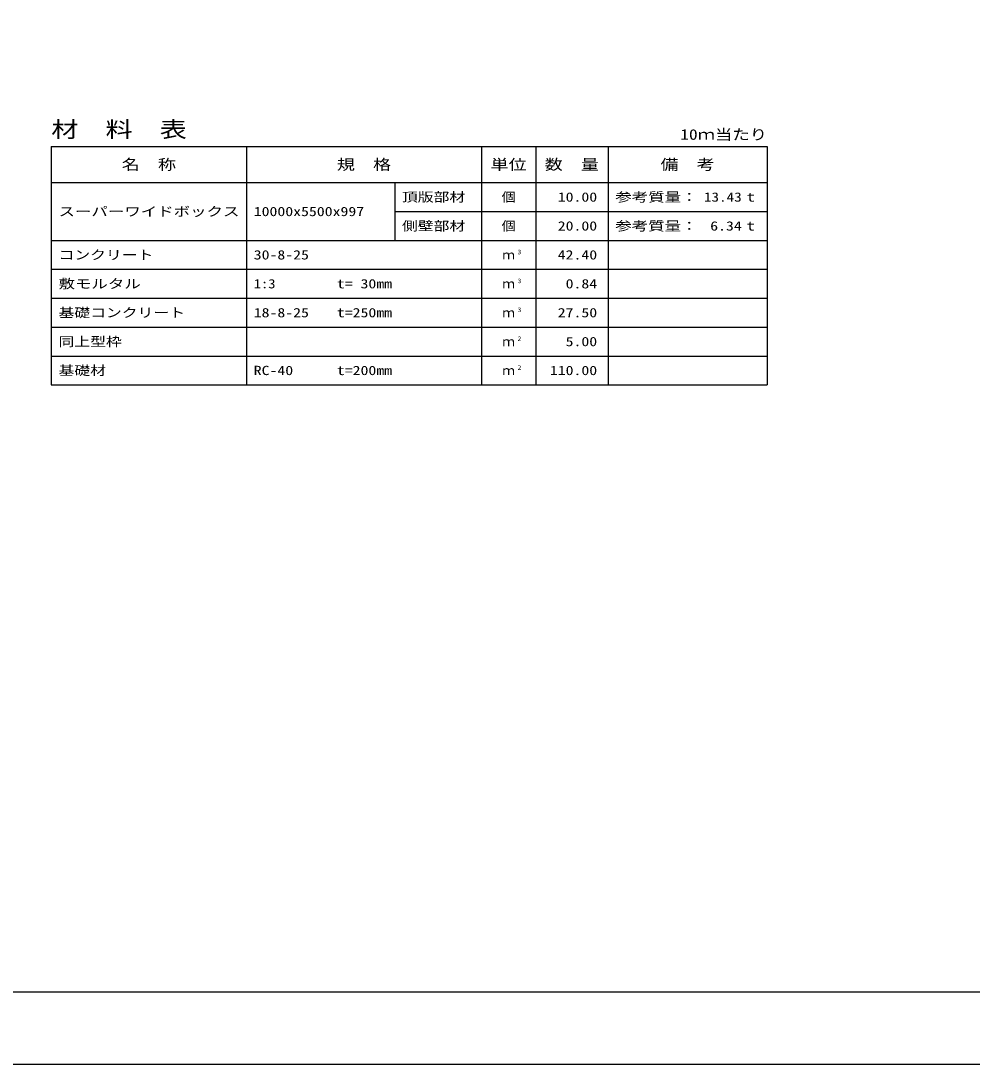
# Model space of a CAD drawing. Units: millimetres at full size; details may follow other scales. Extents: x 0 to 84100, y 0 to 59400.
# Drawn here: x 31309 to 57622, y 0 to 28876 of the extents above; entities that cross this region are included whole.
import ezdxf
from ezdxf.enums import TextEntityAlignment as Align

# ---------------------------------------------------------------- set-up
doc = ezdxf.new("R2010")
doc.units = ezdxf.units.MM
doc.layers.add('D-MTR', color=7, linetype='Continuous')
doc.layers.add('D-MTR-TXT', color=7, linetype='Continuous')
for name, color, linetype, lineweight in [('D-MTR-FRAM', 7, 'Continuous', 25), ('D-MTR-LINE', 7, 'Continuous', 25), ('D-TTL', 2, 'Continuous', 25)]:
    doc.layers.add(name, color=color, linetype=linetype, lineweight=lineweight)
doc.styles.add('ＭＳ ゴシック', font='')
doc.styles.get('ＭＳ ゴシック').set_extended_font_data('MS Gothic')

msp = doc.modelspace()

# ---------------------------------------------------------------- linework, layer by layer
at = {"layer": 'D-MTR-FRAM'}
for p, q in [((32150, 25400), (51950, 25400)), ((32150, 25400), (32150, 18800)), ((51950, 25400), (51950, 18800)), ((32150, 18800), (51950, 18800))]:
    msp.add_line(p, q, dxfattribs=at)
at = {"layer": 'D-MTR-LINE'}
for p, q in [((37550, 25400), (37550, 18800)), ((44050, 25400), (44050, 18800)), ((45550, 25400), (45550, 18800)), ((47550, 25400), (47550, 18800)), ((32150, 24400), (51950, 24400)), ((41650, 24400), (41650, 22800)), ((41650, 23600), (51950, 23600)), ((32150, 22800), (51950, 22800)), ((32150, 22000), (51950, 22000)), ((32150, 21200), (51950, 21200)), ((32150, 20400), (51950, 20400)), ((32150, 19600), (51950, 19600))]:
    msp.add_line(p, q, dxfattribs=at)
at = {"layer": 'D-TTL'}
for points in [[(0, 0), (84100, 0), (84100, 59400), (0, 59400)], [(2000, 2000), (82100, 2000), (82100, 57400), (2000, 57400)]]:
    msp.add_lwpolyline(points, close=True, dxfattribs=at)

# ---------------------------------------------------------------- texts
at = {"layer": 'D-MTR', "style": 'ＭＳ ゴシック', "width": 1.25}
msp.add_text('材\u3000料\u3000表', height=439.9, dxfattribs=at).set_placement((32150, 25520), align=Align.BOTTOM_LEFT)
at = {"layer": 'D-MTR', "style": 'ＭＳ ゴシック', "width": 1.2}
msp.add_text('10ｍ当たり', height=293.3, dxfattribs=at).set_placement((51950, 25496.667), align=Align.BOTTOM_RIGHT)
at = {"layer": 'D-MTR-TXT', "style": 'ＭＳ ゴシック'}
for s, height, width, p in [('名\u3000称', 293.3, 1.25, (34850, 24900)), ('規\u3000格', 293.3, 1.25, (40800, 24900)), ('単位', 293.3, 1.25, (44800, 24900)), ('数\u3000量', 293.3, 1.25, (46550, 24900)), ('備\u3000考', 293.3, 1.25, (49750, 24900)), ('個', 256.6, 1.1, (44800, 24000)), ('個', 256.6, 1.1, (44800, 23200))]:
    msp.add_text(s, height=height, dxfattribs=dict(at, width=width)).set_placement(p, align=Align.MIDDLE_CENTER)
for s, width, p in [('頂版部材', 1.25, (41850, 24000)), ('参考質量：      t', 1.3, (47750, 24000)), ('スーパーワイドボックス', 1.3, (32350, 23600)), ('10000x5500x997', 1.25, (37750, 23600)), ('側壁部材', 1.25, (41850, 23200)), ('参考質量：      t', 1.3, (47750, 23200)), ('コンクリート', 1.25, (32350, 22400)), ('30-8-25', 1.25, (37750, 22400)), ('敷モルタル', 1.3, (32350, 21600)), ('1:3', 1.15, (37750, 21600)), ('t= 30mm', 1.25, (40050, 21600)), ('基礎コンクリート', 1.25, (32350, 20800)), ('18-8-25', 1.25, (37750, 20800)), ('t=250mm', 1.25, (40050, 20800)), ('同上型枠', 1.25, (32350, 20000)), ('基礎材', 1.25, (32350, 19200)), ('RC-40', 1.25, (37750, 19200)), ('t=200mm', 1.25, (40050, 19200))]:
    msp.add_text(s, height=256.6, dxfattribs=dict(at, width=width)).set_placement(p, align=Align.MIDDLE_LEFT)
for s, width, p in [('10.00', 1.25, (47250, 24000)), ('13.43', 1.2, (51250, 24000)), ('20.00', 1.25, (47250, 23200)), ('6.34', 1.25, (51250, 23200)), ('42.40', 1.25, (47250, 22400)), ('0.84', 1.25, (47250, 21600)), ('27.50', 1.25, (47250, 20800)), ('5.00', 1.25, (47250, 20000)), ('110.00', 1.25, (47250, 19200))]:
    msp.add_text(s, height=256.6, dxfattribs=dict(at, width=width)).set_placement(p, align=Align.MIDDLE_RIGHT)
at = {"layer": 'D-MTR-TXT', "style": 'ＭＳ ゴシック', "width": 1.15}
for s, p in [('3', (45050, 22376.667)), ('3', (45050, 21576.667)), ('3', (45050, 20776.667)), ('2', (45050, 19976.667)), ('2', (45050, 19176.667))]:
    msp.add_text(s, height=128.3, dxfattribs=at).set_placement(p, align=Align.BOTTOM_LEFT)
at = {"layer": 'D-MTR-TXT', "style": 'ＭＳ ゴシック'}
for p in [(44800, 22400), (44800, 21600), (44800, 20800), (44800, 20000), (44800, 19200)]:
    msp.add_text('ｍ', height=256.6, dxfattribs=at).set_placement(p, align=Align.MIDDLE_CENTER)

doc.saveas('drawing.dxf')
